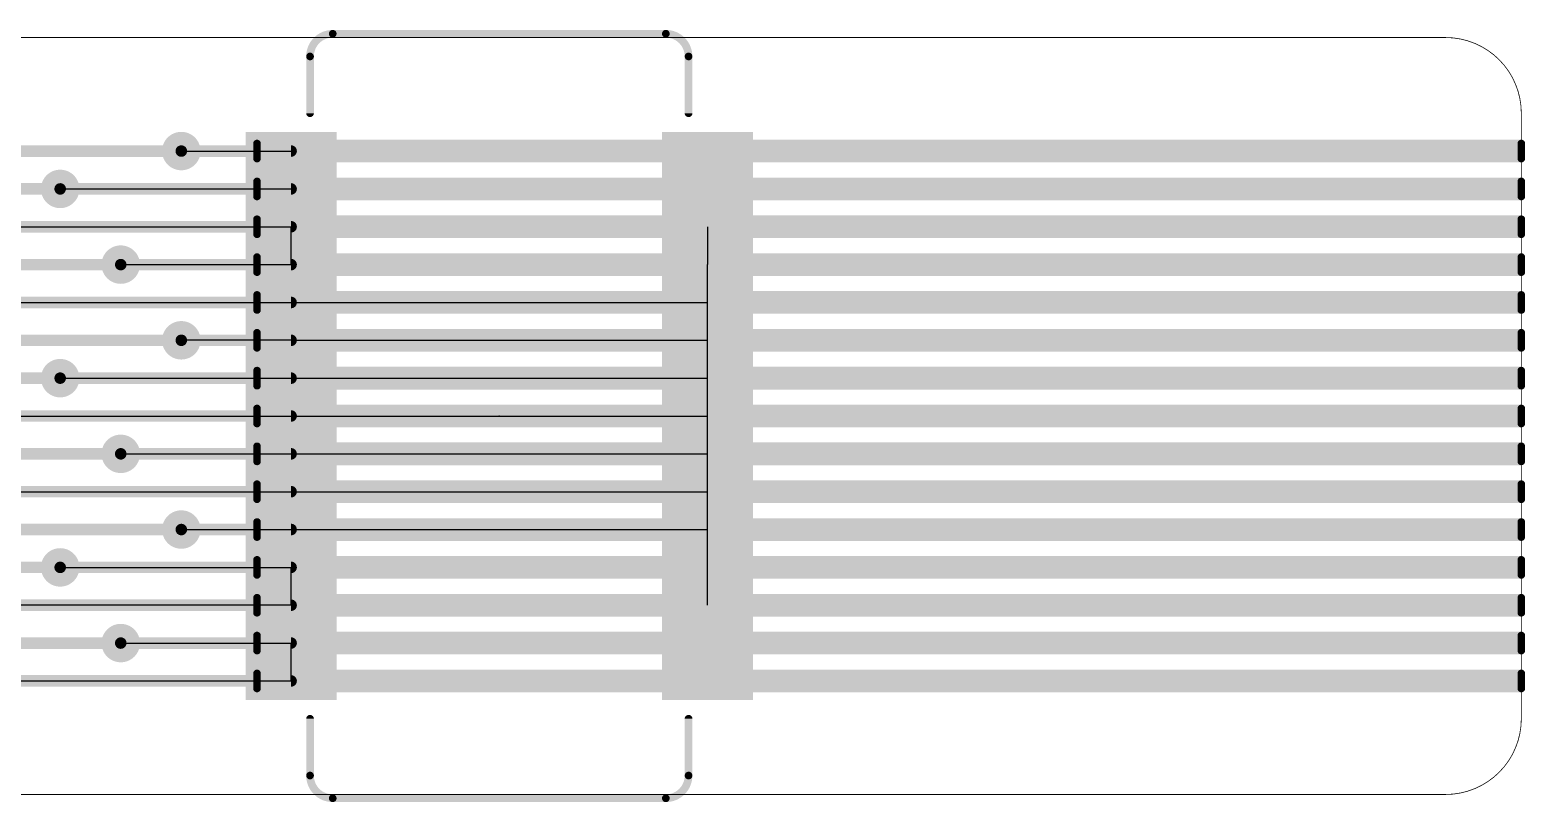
# Model space of a CAD drawing. Extents: x 0 to 40, y -0.1 to 13.2.
# Drawn here: x 20.3 to 40.05, y -0.1 to 10.1 of the extents above; entities that cross this region are included whole.
import ezdxf

# ---------------------------------------------------------------- set-up
doc = ezdxf.new("R2010")
doc.units = 0
for name, color, linetype in [('1', 12, 'CONTINUOUS'), ('16', 132, 'CONTINUOUS'), ('18', 110, 'CONTINUOUS'), ('19', 53, 'CONTINUOUS'), ('20', 31, 'CONTINUOUS'), ('22', 253, 'CONTINUOUS'), ('24', 53, 'CONTINUOUS'), ('30', 253, 'CONTINUOUS')]:
    doc.layers.add(name, color=color, linetype=linetype)

# ---------------------------------------------------------------- blocks, each defined once
blk = doc.blocks.new('RECT')
blk.add_solid([(-0.5, -0.5), (0.5, -0.5), (-0.5, 0.5), (0.5, 0.5)])
blk = doc.blocks.new('ROUNDV')
at = {"const_width": 0.5}
blk.add_lwpolyline([(0, -0.25, 1), (0, 0.25, 1), (0, -0.25)], format="xyb", dxfattribs=at)

msp = doc.modelspace()

# ---------------------------------------------------------------- linework, layer by layer
at = {"layer": '1', "const_width": 0.1524}
for points in [[(10, 8.5), (22.3, 8.5)], [(10, 8), (20.7, 8)], [(10, 7), (21.5, 7)], [(10, 6), (22.3, 6)], [(10, 5.5), (20.7, 5.5)], [(10, 4.5), (21.5, 4.5)], [(10, 3.5), (22.3, 3.5)], [(10, 3), (20.7, 3)], [(10, 2), (21.5, 2)]]:
    msp.add_lwpolyline(points, dxfattribs=at)
at = {"layer": '1', "const_width": 0.0762}
for points in [[(22.3, 8.4619, 1), (22.3, 8.5381)], [(20.7, 7.9619, 1), (20.7, 8.0381)], [(21.5, 6.9619, 1), (21.5, 7.0381)], [(22.3, 5.9619, 1), (22.3, 6.0381)], [(20.7, 5.4619, 1), (20.7, 5.5381)], [(21.5, 4.4619, 1), (21.5, 4.5381)], [(22.3, 3.4619, 1), (22.3, 3.5381)], [(20.7, 2.9619, 1), (20.7, 3.0381)], [(21.5, 1.9619, 1), (21.5, 2.0381)]]:
    msp.add_lwpolyline(points, format="xyb", dxfattribs=at)
at = {"layer": '16'}
for points, const_width in [([(10, 8.5), (22.3, 8.5)], 0.1524), ([(22.3, 8.5), (23.75, 8.5)], 0.1524), ([(23.3, 8.6), (23.3, 8.4)], 0.1), ([(40, 8.6), (23.3, 8.6)], 0.1), ([(40, 8.4), (40, 8.6)], 0.1), ([(23.3, 8.4), (40, 8.4)], 0.1), ([(23.3, 8.1), (23.3, 7.9)], 0.1), ([(40, 8.1), (23.3, 8.1)], 0.1), ([(40, 7.9), (40, 8.1)], 0.1), ([(10, 8), (20.7, 8)], 0.1524), ([(20.7, 8), (23.75, 8)], 0.1524), ([(23.3, 7.9), (40, 7.9)], 0.1), ([(19.1, 7.5), (23.75, 7.5)], 0.1524), ([(23.3, 7.6), (23.3, 7.4)], 0.1), ([(40, 7.6), (23.3, 7.6)], 0.1), ([(40, 7.4), (40, 7.6)], 0.1), ([(23.3, 7.4), (40, 7.4)], 0.1), ([(23.3, 7.1), (23.3, 6.9)], 0.1), ([(40, 7.1), (23.3, 7.1)], 0.1), ([(40, 6.9), (40, 7.1)], 0.1), ([(10, 7), (21.5, 7)], 0.1524), ([(21.5, 7), (23.75, 7)], 0.1524), ([(23.3, 6.9), (40, 6.9)], 0.1), ([(19.9, 6.5), (23.75, 6.5)], 0.1524), ([(23.3, 6.6), (23.3, 6.4)], 0.1), ([(40, 6.6), (23.3, 6.6)], 0.1), ([(40, 6.4), (40, 6.6)], 0.1), ([(23.3, 6.4), (40, 6.4)], 0.1), ([(23.3, 6.1), (23.3, 5.9)], 0.1), ([(40, 6.1), (23.3, 6.1)], 0.1), ([(40, 5.9), (40, 6.1)], 0.1), ([(10, 6), (22.3, 6)], 0.1524), ([(22.3, 6), (23.75, 6)], 0.1524), ([(23.3, 5.9), (40, 5.9)], 0.1), ([(10, 5.5), (20.7, 5.5)], 0.1524), ([(20.7, 5.5), (23.75, 5.5)], 0.1524), ([(23.3, 5.6), (23.3, 5.4)], 0.1), ([(40, 5.6), (23.3, 5.6)], 0.1), ([(40, 5.4), (40, 5.6)], 0.1), ([(23.3, 5.4), (40, 5.4)], 0.1), ([(23.3, 5.1), (23.3, 4.9)], 0.1), ([(40, 5.1), (23.3, 5.1)], 0.1), ([(40, 4.9), (40, 5.1)], 0.1), ([(19.1, 5), (23.75, 5)], 0.1524), ([(23.3, 4.9), (40, 4.9)], 0.1), ([(10, 4.5), (21.5, 4.5)], 0.1524), ([(21.5, 4.5), (23.75, 4.5)], 0.1524), ([(23.3, 4.6), (23.3, 4.4)], 0.1), ([(40, 4.6), (23.3, 4.6)], 0.1), ([(40, 4.4), (40, 4.6)], 0.1), ([(23.3, 4.4), (40, 4.4)], 0.1), ([(23.3, 4.1), (23.3, 3.9)], 0.1), ([(40, 4.1), (23.3, 4.1)], 0.1), ([(40, 3.9), (40, 4.1)], 0.1), ([(19.9, 4), (23.75, 4)], 0.1524), ([(23.3, 3.9), (40, 3.9)], 0.1), ([(10, 3.5), (22.3, 3.5)], 0.1524), ([(22.3, 3.5), (23.75, 3.5)], 0.1524), ([(23.3, 3.6), (23.3, 3.4)], 0.1), ([(40, 3.6), (23.3, 3.6)], 0.1), ([(40, 3.4), (40, 3.6)], 0.1), ([(23.3, 3.4), (40, 3.4)], 0.1), ([(10, 3), (20.7, 3)], 0.1524), ([(20.7, 3), (23.75, 3)], 0.1524), ([(23.3, 3.1), (23.3, 2.9)], 0.1), ([(40, 3.1), (23.3, 3.1)], 0.1), ([(40, 2.9), (40, 3.1)], 0.1), ([(23.3, 2.9), (40, 2.9)], 0.1), ([(19.1, 2.5), (23.75, 2.5)], 0.1524), ([(23.3, 2.6), (23.3, 2.4)], 0.1), ([(40, 2.6), (23.3, 2.6)], 0.1), ([(40, 2.4), (40, 2.6)], 0.1), ([(23.3, 2.4), (40, 2.4)], 0.1), ([(10, 2), (21.5, 2)], 0.1524), ([(21.5, 2), (23.75, 2)], 0.1524), ([(23.3, 2.1), (23.3, 1.9)], 0.1), ([(40, 2.1), (23.3, 2.1)], 0.1), ([(40, 1.9), (40, 2.1)], 0.1), ([(23.3, 1.9), (40, 1.9)], 0.1), ([(23.3, 1.6), (23.3, 1.4)], 0.1), ([(40, 1.6), (23.3, 1.6)], 0.1), ([(40, 1.4), (40, 1.6)], 0.1), ([(19.9, 1.5), (23.75, 1.5)], 0.1524), ([(23.3, 1.4), (40, 1.4)], 0.1)]:
    msp.add_lwpolyline(points, dxfattribs=dict(at, const_width=const_width))
for points, const_width in [([(22.3, 8.5381, 1), (22.3, 8.4619)], 0.0762), ([(22.3, 8.4619, 1), (22.3, 8.5381)], 0.0762), ([(23.325, 8.6, 1), (23.275, 8.6)], 0.05), ([(23.3, 8.625, 1), (23.3, 8.575)], 0.05), ([(23.75, 8.4619, 1), (23.75, 8.5381)], 0.0762), ([(40.025, 8.6, 1), (39.975, 8.6)], 0.05), ([(40, 8.575, 1), (40, 8.625)], 0.05), ([(23.3, 8.425, 1), (23.3, 8.375)], 0.05), ([(23.275, 8.4, 1), (23.325, 8.4)], 0.05), ([(39.975, 8.4, 1), (40.025, 8.4)], 0.05), ([(40, 8.375, 1), (40, 8.425)], 0.05), ([(23.325, 8.1, 1), (23.275, 8.1)], 0.05), ([(23.3, 8.125, 1), (23.3, 8.075)], 0.05), ([(40.025, 8.1, 1), (39.975, 8.1)], 0.05), ([(40, 8.075, 1), (40, 8.125)], 0.05), ([(20.7, 8.0381, 1), (20.7, 7.9619)], 0.0762), ([(20.7, 7.9619, 1), (20.7, 8.0381)], 0.0762), ([(23.3, 7.925, 1), (23.3, 7.875)], 0.05), ([(23.275, 7.9, 1), (23.325, 7.9)], 0.05), ([(23.75, 7.9619, 1), (23.75, 8.0381)], 0.0762), ([(39.975, 7.9, 1), (40.025, 7.9)], 0.05), ([(40, 7.875, 1), (40, 7.925)], 0.05), ([(23.325, 7.6, 1), (23.275, 7.6)], 0.05), ([(23.3, 7.625, 1), (23.3, 7.575)], 0.05), ([(23.75, 7.4619, 1), (23.75, 7.5381)], 0.0762), ([(40.025, 7.6, 1), (39.975, 7.6)], 0.05), ([(40, 7.575, 1), (40, 7.625)], 0.05), ([(23.3, 7.425, 1), (23.3, 7.375)], 0.05), ([(23.275, 7.4, 1), (23.325, 7.4)], 0.05), ([(39.975, 7.4, 1), (40.025, 7.4)], 0.05), ([(40, 7.375, 1), (40, 7.425)], 0.05), ([(23.325, 7.1, 1), (23.275, 7.1)], 0.05), ([(23.3, 7.125, 1), (23.3, 7.075)], 0.05), ([(40.025, 7.1, 1), (39.975, 7.1)], 0.05), ([(40, 7.075, 1), (40, 7.125)], 0.05), ([(21.5, 7.0381, 1), (21.5, 6.9619)], 0.0762), ([(21.5, 6.9619, 1), (21.5, 7.0381)], 0.0762), ([(23.3, 6.925, 1), (23.3, 6.875)], 0.05), ([(23.275, 6.9, 1), (23.325, 6.9)], 0.05), ([(23.75, 6.9619, 1), (23.75, 7.0381)], 0.0762), ([(39.975, 6.9, 1), (40.025, 6.9)], 0.05), ([(40, 6.875, 1), (40, 6.925)], 0.05), ([(23.325, 6.6, 1), (23.275, 6.6)], 0.05), ([(23.3, 6.625, 1), (23.3, 6.575)], 0.05), ([(23.75, 6.4619, 1), (23.75, 6.5381)], 0.0762), ([(40.025, 6.6, 1), (39.975, 6.6)], 0.05), ([(40, 6.575, 1), (40, 6.625)], 0.05), ([(23.3, 6.425, 1), (23.3, 6.375)], 0.05), ([(23.275, 6.4, 1), (23.325, 6.4)], 0.05), ([(39.975, 6.4, 1), (40.025, 6.4)], 0.05), ([(40, 6.375, 1), (40, 6.425)], 0.05), ([(23.325, 6.1, 1), (23.275, 6.1)], 0.05), ([(23.3, 6.125, 1), (23.3, 6.075)], 0.05), ([(40.025, 6.1, 1), (39.975, 6.1)], 0.05), ([(40, 6.075, 1), (40, 6.125)], 0.05), ([(22.3, 6.0381, 1), (22.3, 5.9619)], 0.0762), ([(22.3, 5.9619, 1), (22.3, 6.0381)], 0.0762), ([(23.3, 5.925, 1), (23.3, 5.875)], 0.05), ([(23.275, 5.9, 1), (23.325, 5.9)], 0.05), ([(23.75, 5.9619, 1), (23.75, 6.0381)], 0.0762), ([(39.975, 5.9, 1), (40.025, 5.9)], 0.05), ([(40, 5.875, 1), (40, 5.925)], 0.05), ([(20.7, 5.5381, 1), (20.7, 5.4619)], 0.0762), ([(20.7, 5.4619, 1), (20.7, 5.5381)], 0.0762), ([(23.325, 5.6, 1), (23.275, 5.6)], 0.05), ([(23.3, 5.625, 1), (23.3, 5.575)], 0.05), ([(23.75, 5.4619, 1), (23.75, 5.5381)], 0.0762), ([(40.025, 5.6, 1), (39.975, 5.6)], 0.05), ([(40, 5.575, 1), (40, 5.625)], 0.05), ([(23.3, 5.425, 1), (23.3, 5.375)], 0.05), ([(23.275, 5.4, 1), (23.325, 5.4)], 0.05), ([(39.975, 5.4, 1), (40.025, 5.4)], 0.05), ([(40, 5.375, 1), (40, 5.425)], 0.05), ([(23.325, 5.1, 1), (23.275, 5.1)], 0.05), ([(23.3, 5.125, 1), (23.3, 5.075)], 0.05), ([(40.025, 5.1, 1), (39.975, 5.1)], 0.05), ([(40, 5.075, 1), (40, 5.125)], 0.05), ([(23.3, 4.925, 1), (23.3, 4.875)], 0.05), ([(23.75, 4.9619, 1), (23.75, 5.0381)], 0.0762), ([(40, 4.875, 1), (40, 4.925)], 0.05), ([(23.275, 4.9, 1), (23.325, 4.9)], 0.05), ([(39.975, 4.9, 1), (40.025, 4.9)], 0.05), ([(21.5, 4.5381, 1), (21.5, 4.4619)], 0.0762), ([(21.5, 4.4619, 1), (21.5, 4.5381)], 0.0762), ([(23.325, 4.6, 1), (23.275, 4.6)], 0.05), ([(23.3, 4.625, 1), (23.3, 4.575)], 0.05), ([(23.75, 4.4619, 1), (23.75, 4.5381)], 0.0762), ([(40.025, 4.6, 1), (39.975, 4.6)], 0.05), ([(40, 4.575, 1), (40, 4.625)], 0.05), ([(23.3, 4.425, 1), (23.3, 4.375)], 0.05), ([(23.275, 4.4, 1), (23.325, 4.4)], 0.05), ([(39.975, 4.4, 1), (40.025, 4.4)], 0.05), ([(40, 4.375, 1), (40, 4.425)], 0.05), ([(23.325, 4.1, 1), (23.275, 4.1)], 0.05), ([(23.3, 4.125, 1), (23.3, 4.075)], 0.05), ([(40.025, 4.1, 1), (39.975, 4.1)], 0.05), ([(40, 4.075, 1), (40, 4.125)], 0.05), ([(23.75, 3.9619, 1), (23.75, 4.0381)], 0.0762), ([(23.3, 3.925, 1), (23.3, 3.875)], 0.05), ([(23.275, 3.9, 1), (23.325, 3.9)], 0.05), ([(39.975, 3.9, 1), (40.025, 3.9)], 0.05), ([(40, 3.875, 1), (40, 3.925)], 0.05), ([(22.3, 3.5381, 1), (22.3, 3.4619)], 0.0762), ([(22.3, 3.4619, 1), (22.3, 3.5381)], 0.0762), ([(23.325, 3.6, 1), (23.275, 3.6)], 0.05), ([(23.3, 3.625, 1), (23.3, 3.575)], 0.05), ([(23.75, 3.4619, 1), (23.75, 3.5381)], 0.0762), ([(40.025, 3.6, 1), (39.975, 3.6)], 0.05), ([(40, 3.575, 1), (40, 3.625)], 0.05), ([(23.3, 3.425, 1), (23.3, 3.375)], 0.05), ([(23.275, 3.4, 1), (23.325, 3.4)], 0.05), ([(39.975, 3.4, 1), (40.025, 3.4)], 0.05), ([(40, 3.375, 1), (40, 3.425)], 0.05), ([(20.7, 3.0381, 1), (20.7, 2.9619)], 0.0762), ([(20.7, 2.9619, 1), (20.7, 3.0381)], 0.0762), ([(23.325, 3.1, 1), (23.275, 3.1)], 0.05), ([(23.3, 3.125, 1), (23.3, 3.075)], 0.05), ([(23.75, 2.9619, 1), (23.75, 3.0381)], 0.0762), ([(40.025, 3.1, 1), (39.975, 3.1)], 0.05), ([(40, 3.075, 1), (40, 3.125)], 0.05), ([(23.3, 2.925, 1), (23.3, 2.875)], 0.05), ([(23.275, 2.9, 1), (23.325, 2.9)], 0.05), ([(39.975, 2.9, 1), (40.025, 2.9)], 0.05), ([(40, 2.875, 1), (40, 2.925)], 0.05), ([(23.325, 2.6, 1), (23.275, 2.6)], 0.05), ([(23.3, 2.625, 1), (23.3, 2.575)], 0.05), ([(23.75, 2.4619, 1), (23.75, 2.5381)], 0.0762), ([(40.025, 2.6, 1), (39.975, 2.6)], 0.05), ([(40, 2.575, 1), (40, 2.625)], 0.05), ([(23.3, 2.425, 1), (23.3, 2.375)], 0.05), ([(23.275, 2.4, 1), (23.325, 2.4)], 0.05), ([(39.975, 2.4, 1), (40.025, 2.4)], 0.05), ([(40, 2.375, 1), (40, 2.425)], 0.05), ([(21.5, 2.0381, 1), (21.5, 1.9619)], 0.0762), ([(21.5, 1.9619, 1), (21.5, 2.0381)], 0.0762), ([(23.325, 2.1, 1), (23.275, 2.1)], 0.05), ([(23.3, 2.125, 1), (23.3, 2.075)], 0.05), ([(23.75, 1.9619, 1), (23.75, 2.0381)], 0.0762), ([(40.025, 2.1, 1), (39.975, 2.1)], 0.05), ([(40, 2.075, 1), (40, 2.125)], 0.05), ([(23.3, 1.925, 1), (23.3, 1.875)], 0.05), ([(23.275, 1.9, 1), (23.325, 1.9)], 0.05), ([(39.975, 1.9, 1), (40.025, 1.9)], 0.05), ([(40, 1.875, 1), (40, 1.925)], 0.05), ([(23.325, 1.6, 1), (23.275, 1.6)], 0.05), ([(23.3, 1.625, 1), (23.3, 1.575)], 0.05), ([(40.025, 1.6, 1), (39.975, 1.6)], 0.05), ([(40, 1.575, 1), (40, 1.625)], 0.05), ([(23.3, 1.425, 1), (23.3, 1.375)], 0.05), ([(23.275, 1.4, 1), (23.325, 1.4)], 0.05), ([(23.75, 1.4619, 1), (23.75, 1.5381)], 0.0762), ([(39.975, 1.4, 1), (40.025, 1.4)], 0.05), ([(40, 1.375, 1), (40, 1.425)], 0.05)]:
    msp.add_lwpolyline(points, format="xyb", dxfattribs=dict(at, const_width=const_width))
at = {"layer": '19'}
for p, q in [((22.3, 8.5), (23.75, 8.5)), ((20.7, 8), (23.75, 8)), ((19.1, 7.5), (23.75, 7.5)), ((23.75, 7), (23.75, 7.5)), ((29.25, 7.5), (29.25, 7)), ((21.5, 7), (23.75, 7)), ((29.25, 3), (29.25, 7)), ((19.9, 6.5), (23.75, 6.5)), ((23.75, 6.5), (29.25, 6.5)), ((23.75, 6), (22.3, 6)), ((23.75, 6), (29.25, 6)), ((20.7, 5.5), (23.75, 5.5)), ((23.75, 5.5), (29.25, 5.5)), ((19.1, 5), (23.75, 5)), ((23.75, 5), (29.25, 5)), ((21.5, 4.5), (23.75, 4.5)), ((23.75, 4.5), (29.25, 4.5)), ((19.9, 4), (23.75, 4)), ((23.75, 4), (29.25, 4)), ((22.3, 3.5), (23.75, 3.5)), ((23.75, 3.5), (29.25, 3.5)), ((20.7, 3), (23.75, 3)), ((23.75, 2.5), (23.75, 3)), ((29.25, 2.5), (29.25, 3)), ((23.75, 2.5), (19.1, 2.5)), ((21.5, 2), (23.75, 2)), ((23.75, 1.5), (23.75, 2)), ((19.9, 1.5), (23.75, 1.5))]:
    msp.add_line(p, q, dxfattribs=at)
at = {"layer": '20', "const_width": 0.01}
for points in [[(39, 10), (13, 10)], [(40, 1), (40, 9)], [(10, 0), (39, 0)]]:
    msp.add_lwpolyline(points, dxfattribs=at)
at = {"layer": '20'}
for points, const_width in [([(40, 9, 0.4142), (39, 10)], 0.01), ([(39, 10.0025, 1), (39, 9.9975)], 0.005), ([(39, 9.9975, 1), (39, 10.0025)], 0.005), ([(40.0025, 9, 1), (39.9975, 9)], 0.005), ([(39.9975, 9, 1), (40.0025, 9)], 0.005), ([(39, 0, 0.4142), (40, 1)], 0.01), ([(40.0025, 1, 1), (39.9975, 1)], 0.005), ([(39.9975, 1, 1), (40.0025, 1)], 0.005), ([(39, 0.0025, 1), (39, -0.0025)], 0.005), ([(39, -0.0025, 1), (39, 0.0025)], 0.005)]:
    msp.add_lwpolyline(points, format="xyb", dxfattribs=dict(at, const_width=const_width))
at = {"layer": '22'}
for points, const_width in [([(24.3, 10.05, 0.4142), (24, 9.75)], 0.1016), ([(24.3, 10.0754, 1), (24.3, 10.0246)], 0.0508), ([(24.3, 10.0246, 1), (24.3, 10.0754)], 0.0508), ([(29, 9.75, 0.4142), (28.7, 10.05)], 0.1016), ([(28.7, 10.0754, 1), (28.7, 10.0246)], 0.0508), ([(28.7, 10.0246, 1), (28.7, 10.0754)], 0.0508), ([(24.0254, 9.75, 1), (23.9746, 9.75)], 0.0508), ([(23.9746, 9.75, 1), (24.0254, 9.75)], 0.0508), ([(29.0254, 9.75, 1), (28.9746, 9.75)], 0.0508), ([(28.9746, 9.75, 1), (29.0254, 9.75)], 0.0508), ([(23.9746, 9, 1), (24.0254, 9)], 0.0508), ([(28.9746, 9, 1), (29.0254, 9)], 0.0508), ([(24.0254, 1, 1), (23.9746, 1)], 0.0508), ([(29.0254, 1, 1), (28.9746, 1)], 0.0508), ([(24, 0.25, 0.4142), (24.3, -0.05)], 0.1016), ([(24.0254, 0.25, 1), (23.9746, 0.25)], 0.0508), ([(23.9746, 0.25, 1), (24.0254, 0.25)], 0.0508), ([(28.7, -0.05, 0.4142), (29, 0.25)], 0.1016), ([(29.0254, 0.25, 1), (28.9746, 0.25)], 0.0508), ([(28.9746, 0.25, 1), (29.0254, 0.25)], 0.0508), ([(24.3, -0.0246, 1), (24.3, -0.0754)], 0.0508), ([(24.3, -0.0754, 1), (24.3, -0.0246)], 0.0508), ([(28.7, -0.0246, 1), (28.7, -0.0754)], 0.0508), ([(28.7, -0.0754, 1), (28.7, -0.0246)], 0.0508)]:
    msp.add_lwpolyline(points, format="xyb", dxfattribs=dict(at, const_width=const_width))
at = {"layer": '22', "const_width": 0.1016}
for points in [[(24.3, 10.05), (28.7, 10.05)], [(24, 9), (24, 9.75)], [(29, 9.75), (29, 9)], [(24, 0.25), (24, 1)], [(29, 1), (29, 0.25)], [(28.7, -0.05), (24.3, -0.05)]]:
    msp.add_lwpolyline(points, dxfattribs=at)
at = {"layer": '24'}
msp.add_point((26.5, 5), dxfattribs=at)
at = {"layer": '30', "const_width": 0.1}
for points in [[(23.3, 8.6), (23.3, 8.4)], [(40, 8.6), (23.3, 8.6)], [(23.3, 8.5), (40, 8.5)], [(40, 8.4), (40, 8.6)], [(23.3, 8.4), (40, 8.4)], [(23.3, 8.4), (40, 8.4)], [(23.3, 8.1), (23.3, 7.9)], [(40, 8.1), (23.3, 8.1)], [(40, 7.9), (40, 8.1)], [(23.3, 8), (40, 8)], [(23.3, 7.9), (40, 7.9)], [(23.3, 7.9), (40, 7.9)], [(23.3, 7.6), (23.3, 7.4)], [(40, 7.6), (23.3, 7.6)], [(23.3, 7.5), (40, 7.5)], [(40, 7.4), (40, 7.6)], [(23.3, 7.4), (40, 7.4)], [(23.3, 7.4), (40, 7.4)], [(23.3, 7.1), (23.3, 6.9)], [(40, 7.1), (23.3, 7.1)], [(40, 6.9), (40, 7.1)], [(23.3, 7), (40, 7)], [(23.3, 6.9), (40, 6.9)], [(23.3, 6.9), (40, 6.9)], [(23.3, 6.6), (23.3, 6.4)], [(40, 6.6), (23.3, 6.6)], [(23.3, 6.5), (40, 6.5)], [(40, 6.4), (40, 6.6)], [(23.3, 6.4), (40, 6.4)], [(23.3, 6.4), (40, 6.4)], [(23.3, 6.1), (23.3, 5.9)], [(40, 6.1), (23.3, 6.1)], [(40, 5.9), (40, 6.1)], [(23.3, 6), (40, 6)], [(23.3, 5.9), (40, 5.9)], [(23.3, 5.9), (40, 5.9)], [(23.3, 5.6), (23.3, 5.4)], [(40, 5.6), (23.3, 5.6)], [(23.3, 5.5), (40, 5.5)], [(40, 5.4), (40, 5.6)], [(23.3, 5.4), (40, 5.4)], [(23.3, 5.4), (40, 5.4)], [(23.3, 5.1), (23.3, 4.9)], [(40, 5.1), (23.3, 5.1)], [(40, 4.9), (40, 5.1)], [(23.3, 5), (40, 5)], [(23.3, 4.9), (40, 4.9)], [(23.3, 4.9), (40, 4.9)], [(23.3, 4.6), (23.3, 4.4)], [(40, 4.6), (23.3, 4.6)], [(23.3, 4.5), (40, 4.5)], [(40, 4.4), (40, 4.6)], [(23.3, 4.4), (40, 4.4)], [(23.3, 4.4), (40, 4.4)], [(23.3, 4.1), (23.3, 3.9)], [(40, 4.1), (23.3, 4.1)], [(40, 3.9), (40, 4.1)], [(23.3, 4), (40, 4)], [(23.3, 3.9), (40, 3.9)], [(23.3, 3.9), (40, 3.9)], [(23.3, 3.6), (23.3, 3.4)], [(40, 3.6), (23.3, 3.6)], [(40, 3.4), (40, 3.6)], [(23.3, 3.5), (40, 3.5)], [(23.3, 3.4), (40, 3.4)], [(23.3, 3.4), (40, 3.4)], [(23.3, 3.1), (23.3, 2.9)], [(40, 3.1), (23.3, 3.1)], [(23.3, 3), (40, 3)], [(40, 2.9), (40, 3.1)], [(23.3, 2.9), (40, 2.9)], [(23.3, 2.9), (40, 2.9)], [(23.3, 2.6), (23.3, 2.4)], [(40, 2.6), (23.3, 2.6)], [(40, 2.4), (40, 2.6)], [(23.3, 2.5), (40, 2.5)], [(23.3, 2.4), (40, 2.4)], [(23.3, 2.4), (40, 2.4)], [(23.3, 2.1), (23.3, 1.9)], [(40, 2.1), (23.3, 2.1)], [(23.3, 2), (40, 2)], [(40, 1.9), (40, 2.1)], [(23.3, 1.9), (40, 1.9)], [(23.3, 1.9), (40, 1.9)], [(23.3, 1.6), (23.3, 1.4)], [(40, 1.6), (23.3, 1.6)], [(40, 1.4), (40, 1.6)], [(23.3, 1.5), (40, 1.5)], [(23.3, 1.4), (40, 1.4)], [(23.3, 1.4), (40, 1.4)]]:
    msp.add_lwpolyline(points, dxfattribs=at)
at = {"layer": '30', "const_width": 0.05}
for points in [[(23.325, 8.6, 1), (23.275, 8.6)], [(23.3, 8.625, 1), (23.3, 8.575)], [(23.3, 8.525, 1), (23.3, 8.475)], [(40.025, 8.6, 1), (39.975, 8.6)], [(40, 8.575, 1), (40, 8.625)], [(40, 8.475, 1), (40, 8.525)], [(23.3, 8.425, 1), (23.3, 8.375)], [(23.3, 8.425, 1), (23.3, 8.375)], [(23.275, 8.4, 1), (23.325, 8.4)], [(39.975, 8.4, 1), (40.025, 8.4)], [(40, 8.375, 1), (40, 8.425)], [(40, 8.375, 1), (40, 8.425)], [(23.325, 8.1, 1), (23.275, 8.1)], [(23.3, 8.125, 1), (23.3, 8.075)], [(40.025, 8.1, 1), (39.975, 8.1)], [(40, 8.075, 1), (40, 8.125)], [(23.3, 8.025, 1), (23.3, 7.975)], [(23.3, 7.925, 1), (23.3, 7.875)], [(23.3, 7.925, 1), (23.3, 7.875)], [(23.275, 7.9, 1), (23.325, 7.9)], [(39.975, 7.9, 1), (40.025, 7.9)], [(40, 7.975, 1), (40, 8.025)], [(40, 7.875, 1), (40, 7.925)], [(40, 7.875, 1), (40, 7.925)], [(23.325, 7.6, 1), (23.275, 7.6)], [(23.3, 7.625, 1), (23.3, 7.575)], [(23.3, 7.525, 1), (23.3, 7.475)], [(40.025, 7.6, 1), (39.975, 7.6)], [(40, 7.575, 1), (40, 7.625)], [(40, 7.475, 1), (40, 7.525)], [(23.3, 7.425, 1), (23.3, 7.375)], [(23.3, 7.425, 1), (23.3, 7.375)], [(23.275, 7.4, 1), (23.325, 7.4)], [(39.975, 7.4, 1), (40.025, 7.4)], [(40, 7.375, 1), (40, 7.425)], [(40, 7.375, 1), (40, 7.425)], [(23.325, 7.1, 1), (23.275, 7.1)], [(23.3, 7.125, 1), (23.3, 7.075)], [(40.025, 7.1, 1), (39.975, 7.1)], [(40, 7.075, 1), (40, 7.125)], [(23.3, 7.025, 1), (23.3, 6.975)], [(23.3, 6.925, 1), (23.3, 6.875)], [(23.3, 6.925, 1), (23.3, 6.875)], [(23.275, 6.9, 1), (23.325, 6.9)], [(39.975, 6.9, 1), (40.025, 6.9)], [(40, 6.975, 1), (40, 7.025)], [(40, 6.875, 1), (40, 6.925)], [(40, 6.875, 1), (40, 6.925)], [(23.325, 6.6, 1), (23.275, 6.6)], [(23.3, 6.625, 1), (23.3, 6.575)], [(23.3, 6.525, 1), (23.3, 6.475)], [(40.025, 6.6, 1), (39.975, 6.6)], [(40, 6.575, 1), (40, 6.625)], [(40, 6.475, 1), (40, 6.525)], [(23.3, 6.425, 1), (23.3, 6.375)], [(23.3, 6.425, 1), (23.3, 6.375)], [(23.275, 6.4, 1), (23.325, 6.4)], [(39.975, 6.4, 1), (40.025, 6.4)], [(40, 6.375, 1), (40, 6.425)], [(40, 6.375, 1), (40, 6.425)], [(23.325, 6.1, 1), (23.275, 6.1)], [(23.3, 6.125, 1), (23.3, 6.075)], [(40.025, 6.1, 1), (39.975, 6.1)], [(40, 6.075, 1), (40, 6.125)], [(23.3, 6.025, 1), (23.3, 5.975)], [(23.3, 5.925, 1), (23.3, 5.875)], [(23.3, 5.925, 1), (23.3, 5.875)], [(23.275, 5.9, 1), (23.325, 5.9)], [(39.975, 5.9, 1), (40.025, 5.9)], [(40, 5.975, 1), (40, 6.025)], [(40, 5.875, 1), (40, 5.925)], [(40, 5.875, 1), (40, 5.925)], [(23.325, 5.6, 1), (23.275, 5.6)], [(23.3, 5.625, 1), (23.3, 5.575)], [(23.3, 5.525, 1), (23.3, 5.475)], [(40.025, 5.6, 1), (39.975, 5.6)], [(40, 5.575, 1), (40, 5.625)], [(40, 5.475, 1), (40, 5.525)], [(23.3, 5.425, 1), (23.3, 5.375)], [(23.3, 5.425, 1), (23.3, 5.375)], [(23.275, 5.4, 1), (23.325, 5.4)], [(39.975, 5.4, 1), (40.025, 5.4)], [(40, 5.375, 1), (40, 5.425)], [(40, 5.375, 1), (40, 5.425)], [(23.325, 5.1, 1), (23.275, 5.1)], [(23.3, 5.125, 1), (23.3, 5.075)], [(40.025, 5.1, 1), (39.975, 5.1)], [(40, 5.075, 1), (40, 5.125)], [(23.3, 5.025, 1), (23.3, 4.975)], [(23.3, 4.925, 1), (23.3, 4.875)], [(23.3, 4.925, 1), (23.3, 4.875)], [(40, 4.975, 1), (40, 5.025)], [(40, 4.875, 1), (40, 4.925)], [(40, 4.875, 1), (40, 4.925)], [(23.275, 4.9, 1), (23.325, 4.9)], [(39.975, 4.9, 1), (40.025, 4.9)], [(23.325, 4.6, 1), (23.275, 4.6)], [(23.3, 4.625, 1), (23.3, 4.575)], [(23.3, 4.525, 1), (23.3, 4.475)], [(40.025, 4.6, 1), (39.975, 4.6)], [(40, 4.575, 1), (40, 4.625)], [(40, 4.475, 1), (40, 4.525)], [(23.3, 4.425, 1), (23.3, 4.375)], [(23.3, 4.425, 1), (23.3, 4.375)], [(23.275, 4.4, 1), (23.325, 4.4)], [(39.975, 4.4, 1), (40.025, 4.4)], [(40, 4.375, 1), (40, 4.425)], [(40, 4.375, 1), (40, 4.425)], [(23.325, 4.1, 1), (23.275, 4.1)], [(23.3, 4.125, 1), (23.3, 4.075)], [(40.025, 4.1, 1), (39.975, 4.1)], [(40, 4.075, 1), (40, 4.125)], [(23.3, 4.025, 1), (23.3, 3.975)], [(40, 3.975, 1), (40, 4.025)], [(23.3, 3.925, 1), (23.3, 3.875)], [(23.3, 3.925, 1), (23.3, 3.875)], [(23.275, 3.9, 1), (23.325, 3.9)], [(39.975, 3.9, 1), (40.025, 3.9)], [(40, 3.875, 1), (40, 3.925)], [(40, 3.875, 1), (40, 3.925)], [(23.325, 3.6, 1), (23.275, 3.6)], [(23.3, 3.625, 1), (23.3, 3.575)], [(40.025, 3.6, 1), (39.975, 3.6)], [(40, 3.575, 1), (40, 3.625)], [(23.3, 3.525, 1), (23.3, 3.475)], [(23.3, 3.425, 1), (23.3, 3.375)], [(23.3, 3.425, 1), (23.3, 3.375)], [(23.275, 3.4, 1), (23.325, 3.4)], [(39.975, 3.4, 1), (40.025, 3.4)], [(40, 3.475, 1), (40, 3.525)], [(40, 3.375, 1), (40, 3.425)], [(40, 3.375, 1), (40, 3.425)], [(23.325, 3.1, 1), (23.275, 3.1)], [(23.3, 3.125, 1), (23.3, 3.075)], [(23.3, 3.025, 1), (23.3, 2.975)], [(40.025, 3.1, 1), (39.975, 3.1)], [(40, 3.075, 1), (40, 3.125)], [(40, 2.975, 1), (40, 3.025)], [(23.3, 2.925, 1), (23.3, 2.875)], [(23.3, 2.925, 1), (23.3, 2.875)], [(23.275, 2.9, 1), (23.325, 2.9)], [(39.975, 2.9, 1), (40.025, 2.9)], [(40, 2.875, 1), (40, 2.925)], [(40, 2.875, 1), (40, 2.925)], [(23.325, 2.6, 1), (23.275, 2.6)], [(23.3, 2.625, 1), (23.3, 2.575)], [(40.025, 2.6, 1), (39.975, 2.6)], [(40, 2.575, 1), (40, 2.625)], [(23.3, 2.525, 1), (23.3, 2.475)], [(23.3, 2.425, 1), (23.3, 2.375)], [(23.3, 2.425, 1), (23.3, 2.375)], [(23.275, 2.4, 1), (23.325, 2.4)], [(39.975, 2.4, 1), (40.025, 2.4)], [(40, 2.475, 1), (40, 2.525)], [(40, 2.375, 1), (40, 2.425)], [(40, 2.375, 1), (40, 2.425)], [(23.325, 2.1, 1), (23.275, 2.1)], [(23.3, 2.125, 1), (23.3, 2.075)], [(23.3, 2.025, 1), (23.3, 1.975)], [(40.025, 2.1, 1), (39.975, 2.1)], [(40, 2.075, 1), (40, 2.125)], [(40, 1.975, 1), (40, 2.025)], [(23.3, 1.925, 1), (23.3, 1.875)], [(23.3, 1.925, 1), (23.3, 1.875)], [(23.275, 1.9, 1), (23.325, 1.9)], [(39.975, 1.9, 1), (40.025, 1.9)], [(40, 1.875, 1), (40, 1.925)], [(40, 1.875, 1), (40, 1.925)], [(23.325, 1.6, 1), (23.275, 1.6)], [(23.3, 1.625, 1), (23.3, 1.575)], [(40.025, 1.6, 1), (39.975, 1.6)], [(40, 1.575, 1), (40, 1.625)], [(23.3, 1.525, 1), (23.3, 1.475)], [(23.3, 1.425, 1), (23.3, 1.375)], [(23.3, 1.425, 1), (23.3, 1.375)], [(23.275, 1.4, 1), (23.325, 1.4)], [(39.975, 1.4, 1), (40.025, 1.4)], [(40, 1.475, 1), (40, 1.525)], [(40, 1.375, 1), (40, 1.425)], [(40, 1.375, 1), (40, 1.425)]]:
    msp.add_lwpolyline(points, format="xyb", dxfattribs=at)

# ---------------------------------------------------------------- block references
at = {"layer": '16', "xscale": 0.3, "rotation": 90}
for p in [(23.75, 8.5), (29.25, 8.5), (23.75, 8), (29.25, 8), (23.75, 7.5), (29.25, 7.5), (23.75, 7), (29.25, 7), (23.75, 6.5), (29.25, 6.5), (23.75, 6), (29.25, 6), (23.75, 5.5), (29.25, 5.5), (23.75, 5), (29.25, 5), (23.75, 4.5), (29.25, 4.5), (23.75, 4), (29.25, 4), (23.75, 3.5), (29.25, 3.5), (23.75, 3), (29.25, 3), (23.75, 2.5), (29.25, 2.5), (23.75, 2), (29.25, 2), (23.75, 1.5), (29.25, 1.5)]:
    msp.add_blockref('RECT', p, dxfattribs=at)
at = {"layer": '18', "xscale": 0.508, "yscale": 0.508}
for p in [(22.3, 8.5), (22.3, 8.5), (20.7, 8), (20.7, 8), (21.5, 7), (21.5, 7), (22.3, 6), (22.3, 6), (20.7, 5.5), (20.7, 5.5), (21.5, 4.5), (21.5, 4.5), (22.3, 3.5), (22.3, 3.5), (20.7, 3), (20.7, 3), (21.5, 2), (21.5, 2)]:
    msp.add_blockref('ROUNDV', p, dxfattribs=at)
at = {"layer": '30', "xscale": 0.5032, "yscale": 1.2032, "rotation": 90}
for p in [(23.75, 8.5), (29.25, 8.5), (23.75, 8), (29.25, 8), (23.75, 7.5), (29.25, 7.5), (23.75, 7), (29.25, 7), (23.75, 6.5), (29.25, 6.5), (23.75, 6), (29.25, 6), (23.75, 5.5), (29.25, 5.5), (23.75, 5), (29.25, 5), (23.75, 4.5), (29.25, 4.5), (23.75, 4), (29.25, 4), (23.75, 3.5), (29.25, 3.5), (23.75, 3), (29.25, 3), (23.75, 2.5), (29.25, 2.5), (23.75, 2), (29.25, 2), (23.75, 1.5), (29.25, 1.5)]:
    msp.add_blockref('RECT', p, dxfattribs=at)

doc.saveas('drawing.dxf')
